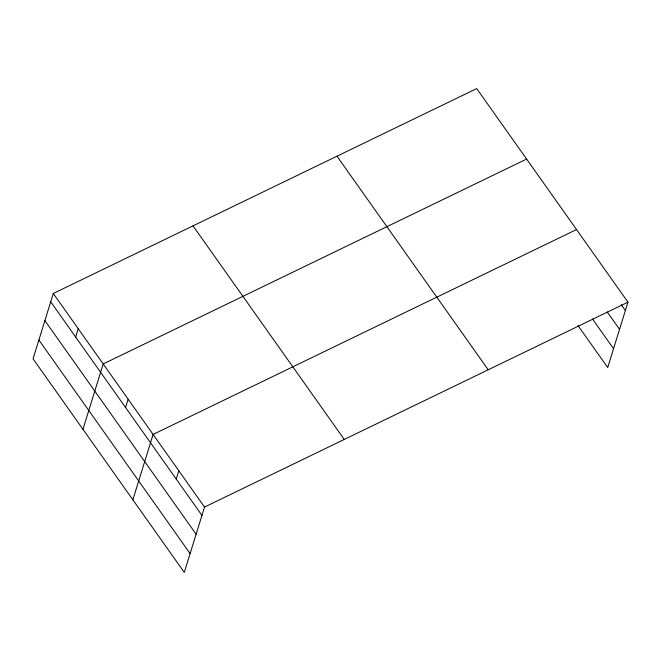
<?xml version="1.0" encoding="UTF-8"?>
<svg xmlns="http://www.w3.org/2000/svg" width="661" height="661" viewBox="0 0 661 661"><rect width="100%" height="100%" fill="white"/><g stroke="black" fill="none" stroke-linecap="round" stroke-linejoin="round"><path stroke-width="0.99" d="M53.285 293.476L33.05 358.832L184.287 572.418L204.522 507.061L627.95 302.168L476.713 88.582L53.285 293.476L204.522 507.061M75.66 337.036L78.238 328.715M82.956 429.311L103.19 363.955L526.619 159.07M125.565 407.515L128.143 399.203M132.869 499.799L153.096 434.442L576.532 229.549M176.231 479.068L178.809 470.748M627.95 302.168L607.715 367.524L577.921 325.443M621.282 304.713L625.372 310.488M607.277 311.984L619.547 329.31M592.512 318.999L613.548 348.702M336.978 156.194L488.215 369.78M193.012 225.864L344.249 439.449M50.707 301.796L201.944 515.382M44.882 320.618L196.119 534.204M38.875 340.01L190.112 553.596"/></g></svg>
